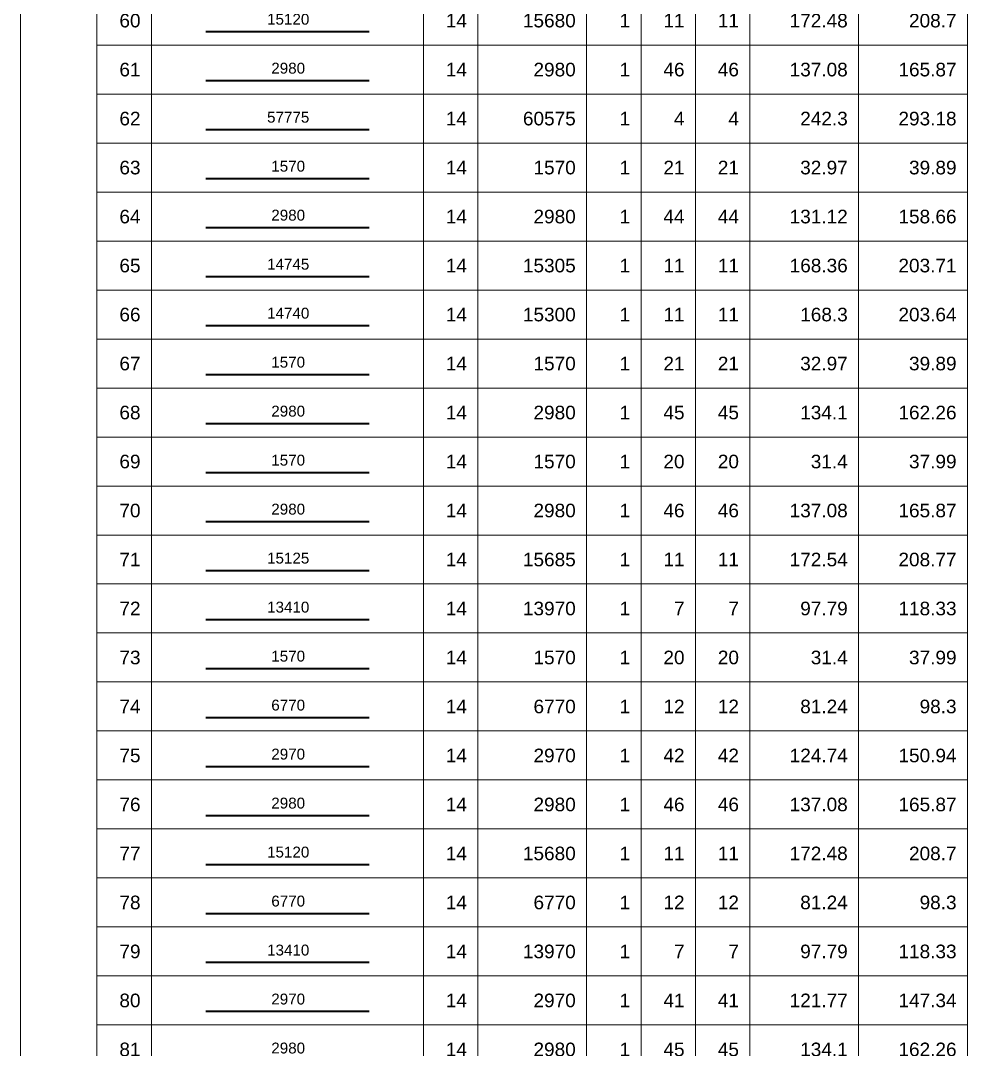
# Model space of a CAD drawing. Header units: millimetres. Extents: x -179076 to 505271, y -35502 to 114955.
# Drawn here: x -34433 to -17028, y 39648 to 58548 of the extents above; entities that cross this region are included whole.
import ezdxf
from ezdxf.enums import TextEntityAlignment as Align

# ---------------------------------------------------------------- set-up
doc = ezdxf.new("R2010")
doc.units = ezdxf.units.MM
for name, color, linetype, lineweight in [('NDC_S_REBAR', 4, 'Continuous', 35), ('NDC_S_VN TEXT', 7, 'Continuous', 20), ('NDC_Table', 3, 'Continuous', 20)]:
    doc.layers.add(name, color=color, linetype=linetype, lineweight=lineweight)
doc.styles.add('ARIAL', font='arial.ttf', dxfattribs={"width": 0.8})

# ---------------------------------------------------------------- blocks, each defined once
blk = doc.blocks.new('dang01')
at = {"layer": 'NDC_S_REBAR'}
blk.add_line((3405, -650), (6405, -650), dxfattribs=at)
at = {"layer": 'NDC_Table'}
for p, q in [((0, 0), (0, -900)), ((1405, 0), (1405, -900)), ((2405, 0), (2405, -900)), ((7405, 0), (7405, -900)), ((8405, 0), (8405, -900)), ((10405, 0), (10405, -900)), ((11405, 0), (11405, -900)), ((12405, 0), (12405, -900)), ((13405, 0), (13405, -900)), ((15405, 0), (15405, -900)), ((17405, 0), (17405, -900)), ((1405, -900), (17405, -900))]:
    blk.add_line(p, q, dxfattribs=at)
at = {"layer": 'NDC_S_VN TEXT', "style": 'ARIAL'}
for p in [(2205, -450), (8205, -450), (10205, -450), (11205, -450), (12205, -450), (13205, -450), (15205, -450), (17205, -450)]:
    blk.add_attdef('D03', text='', height=250, dxfattribs=at).set_placement(p, align=Align.MIDDLE_RIGHT)
blk.add_attdef('00000000', text='', height=200, dxfattribs=at).set_placement((4920, -425), align=Align.MIDDLE_CENTER)

msp = doc.modelspace()

# ---------------------------------------------------------------- block references
at = {"layer": 'NDC_Table'}
ref = msp.add_blockref('dang01', (-34433.5, 58997.7), dxfattribs=at)
ref.add_attrib('D03', '60', dxfattribs={"layer": 'NDC_S_VN TEXT', "height": 250, "style": 'ARIAL'}).set_placement((-32228.2, 58547.7), align=Align.MIDDLE_RIGHT)
ref.add_attrib('00000000', '15120', dxfattribs={"layer": 'NDC_S_VN TEXT', "height": 200, "style": 'ARIAL'}).set_placement((-29513.9, 58573), align=Align.MIDDLE_CENTER)
ref.add_attrib('D03', '14', dxfattribs={"layer": 'NDC_S_VN TEXT', "height": 250, "style": 'ARIAL'}).set_placement((-26228.2, 58547.7), align=Align.MIDDLE_RIGHT)
ref.add_attrib('D03', '15680', dxfattribs={"layer": 'NDC_S_VN TEXT', "height": 250, "style": 'ARIAL'}).set_placement((-24228.2, 58547.7), align=Align.MIDDLE_RIGHT)
ref.add_attrib('D03', '1', dxfattribs={"layer": 'NDC_S_VN TEXT', "height": 250, "style": 'ARIAL'}).set_placement((-23228.2, 58547.7), align=Align.MIDDLE_RIGHT)
ref.add_attrib('D03', '11', dxfattribs={"layer": 'NDC_S_VN TEXT', "height": 250, "style": 'ARIAL'}).set_placement((-22228.2, 58547.7), align=Align.MIDDLE_RIGHT)
ref.add_attrib('D03', '11', dxfattribs={"layer": 'NDC_S_VN TEXT', "height": 250, "style": 'ARIAL'}).set_placement((-21228.2, 58548.1), align=Align.MIDDLE_RIGHT)
ref.add_attrib('D03', '172.48', dxfattribs={"layer": 'NDC_S_VN TEXT', "height": 250, "style": 'ARIAL'}).set_placement((-19228.2, 58547.7), align=Align.MIDDLE_RIGHT)
ref.add_attrib('D03', '208.7', dxfattribs={"layer": 'NDC_S_VN TEXT', "height": 250, "style": 'ARIAL'}).set_placement((-17228.2, 58547.7), align=Align.MIDDLE_RIGHT)
ref = msp.add_blockref('dang01', (-34433.5, 58097.7), dxfattribs=at)
ref.add_attrib('D03', '61', dxfattribs={"layer": 'NDC_S_VN TEXT', "height": 250, "style": 'ARIAL'}).set_placement((-32228.2, 57647.7), align=Align.MIDDLE_RIGHT)
ref.add_attrib('00000000', '2980', dxfattribs={"layer": 'NDC_S_VN TEXT', "height": 200, "style": 'ARIAL'}).set_placement((-29513.9, 57673), align=Align.MIDDLE_CENTER)
ref.add_attrib('D03', '14', dxfattribs={"layer": 'NDC_S_VN TEXT', "height": 250, "style": 'ARIAL'}).set_placement((-26228.2, 57647.7), align=Align.MIDDLE_RIGHT)
ref.add_attrib('D03', '2980', dxfattribs={"layer": 'NDC_S_VN TEXT', "height": 250, "style": 'ARIAL'}).set_placement((-24228.2, 57647.7), align=Align.MIDDLE_RIGHT)
ref.add_attrib('D03', '1', dxfattribs={"layer": 'NDC_S_VN TEXT', "height": 250, "style": 'ARIAL'}).set_placement((-23228.2, 57647.7), align=Align.MIDDLE_RIGHT)
ref.add_attrib('D03', '46', dxfattribs={"layer": 'NDC_S_VN TEXT', "height": 250, "style": 'ARIAL'}).set_placement((-22228.2, 57647.7), align=Align.MIDDLE_RIGHT)
ref.add_attrib('D03', '46', dxfattribs={"layer": 'NDC_S_VN TEXT', "height": 250, "style": 'ARIAL'}).set_placement((-21228.2, 57648.1), align=Align.MIDDLE_RIGHT)
ref.add_attrib('D03', '137.08', dxfattribs={"layer": 'NDC_S_VN TEXT', "height": 250, "style": 'ARIAL'}).set_placement((-19228.2, 57647.7), align=Align.MIDDLE_RIGHT)
ref.add_attrib('D03', '165.87', dxfattribs={"layer": 'NDC_S_VN TEXT', "height": 250, "style": 'ARIAL'}).set_placement((-17228.2, 57647.7), align=Align.MIDDLE_RIGHT)
ref = msp.add_blockref('dang01', (-34433.5, 57197.7), dxfattribs=at)
ref.add_attrib('D03', '62', dxfattribs={"layer": 'NDC_S_VN TEXT', "height": 250, "style": 'ARIAL'}).set_placement((-32228.2, 56747.7), align=Align.MIDDLE_RIGHT)
ref.add_attrib('00000000', '57775', dxfattribs={"layer": 'NDC_S_VN TEXT', "height": 200, "style": 'ARIAL'}).set_placement((-29513.9, 56773), align=Align.MIDDLE_CENTER)
ref.add_attrib('D03', '14', dxfattribs={"layer": 'NDC_S_VN TEXT', "height": 250, "style": 'ARIAL'}).set_placement((-26228.2, 56747.7), align=Align.MIDDLE_RIGHT)
ref.add_attrib('D03', '60575', dxfattribs={"layer": 'NDC_S_VN TEXT', "height": 250, "style": 'ARIAL'}).set_placement((-24228.2, 56747.7), align=Align.MIDDLE_RIGHT)
ref.add_attrib('D03', '1', dxfattribs={"layer": 'NDC_S_VN TEXT', "height": 250, "style": 'ARIAL'}).set_placement((-23228.2, 56747.7), align=Align.MIDDLE_RIGHT)
ref.add_attrib('D03', '4', dxfattribs={"layer": 'NDC_S_VN TEXT', "height": 250, "style": 'ARIAL'}).set_placement((-22228.2, 56747.7), align=Align.MIDDLE_RIGHT)
ref.add_attrib('D03', '4', dxfattribs={"layer": 'NDC_S_VN TEXT', "height": 250, "style": 'ARIAL'}).set_placement((-21228.2, 56748.1), align=Align.MIDDLE_RIGHT)
ref.add_attrib('D03', '242.3', dxfattribs={"layer": 'NDC_S_VN TEXT', "height": 250, "style": 'ARIAL'}).set_placement((-19228.2, 56747.7), align=Align.MIDDLE_RIGHT)
ref.add_attrib('D03', '293.18', dxfattribs={"layer": 'NDC_S_VN TEXT', "height": 250, "style": 'ARIAL'}).set_placement((-17228.2, 56747.7), align=Align.MIDDLE_RIGHT)
ref = msp.add_blockref('dang01', (-34433.5, 56297.7), dxfattribs=at)
ref.add_attrib('D03', '63', dxfattribs={"layer": 'NDC_S_VN TEXT', "height": 250, "style": 'ARIAL'}).set_placement((-32228.2, 55847.7), align=Align.MIDDLE_RIGHT)
ref.add_attrib('00000000', '1570', dxfattribs={"layer": 'NDC_S_VN TEXT', "height": 200, "style": 'ARIAL'}).set_placement((-29513.9, 55873), align=Align.MIDDLE_CENTER)
ref.add_attrib('D03', '14', dxfattribs={"layer": 'NDC_S_VN TEXT', "height": 250, "style": 'ARIAL'}).set_placement((-26228.2, 55847.7), align=Align.MIDDLE_RIGHT)
ref.add_attrib('D03', '1570', dxfattribs={"layer": 'NDC_S_VN TEXT', "height": 250, "style": 'ARIAL'}).set_placement((-24228.2, 55847.7), align=Align.MIDDLE_RIGHT)
ref.add_attrib('D03', '1', dxfattribs={"layer": 'NDC_S_VN TEXT', "height": 250, "style": 'ARIAL'}).set_placement((-23228.2, 55847.7), align=Align.MIDDLE_RIGHT)
ref.add_attrib('D03', '21', dxfattribs={"layer": 'NDC_S_VN TEXT', "height": 250, "style": 'ARIAL'}).set_placement((-22228.2, 55847.7), align=Align.MIDDLE_RIGHT)
ref.add_attrib('D03', '21', dxfattribs={"layer": 'NDC_S_VN TEXT', "height": 250, "style": 'ARIAL'}).set_placement((-21228.2, 55848.1), align=Align.MIDDLE_RIGHT)
ref.add_attrib('D03', '32.97', dxfattribs={"layer": 'NDC_S_VN TEXT', "height": 250, "style": 'ARIAL'}).set_placement((-19228.2, 55847.7), align=Align.MIDDLE_RIGHT)
ref.add_attrib('D03', '39.89', dxfattribs={"layer": 'NDC_S_VN TEXT', "height": 250, "style": 'ARIAL'}).set_placement((-17228.2, 55847.7), align=Align.MIDDLE_RIGHT)
ref = msp.add_blockref('dang01', (-34433.5, 55397.7), dxfattribs=at)
ref.add_attrib('D03', '64', dxfattribs={"layer": 'NDC_S_VN TEXT', "height": 250, "style": 'ARIAL'}).set_placement((-32228.2, 54947.7), align=Align.MIDDLE_RIGHT)
ref.add_attrib('00000000', '2980', dxfattribs={"layer": 'NDC_S_VN TEXT', "height": 200, "style": 'ARIAL'}).set_placement((-29513.9, 54973), align=Align.MIDDLE_CENTER)
ref.add_attrib('D03', '14', dxfattribs={"layer": 'NDC_S_VN TEXT', "height": 250, "style": 'ARIAL'}).set_placement((-26228.2, 54947.7), align=Align.MIDDLE_RIGHT)
ref.add_attrib('D03', '2980', dxfattribs={"layer": 'NDC_S_VN TEXT', "height": 250, "style": 'ARIAL'}).set_placement((-24228.2, 54947.7), align=Align.MIDDLE_RIGHT)
ref.add_attrib('D03', '1', dxfattribs={"layer": 'NDC_S_VN TEXT', "height": 250, "style": 'ARIAL'}).set_placement((-23228.2, 54947.7), align=Align.MIDDLE_RIGHT)
ref.add_attrib('D03', '44', dxfattribs={"layer": 'NDC_S_VN TEXT', "height": 250, "style": 'ARIAL'}).set_placement((-22228.2, 54947.7), align=Align.MIDDLE_RIGHT)
ref.add_attrib('D03', '44', dxfattribs={"layer": 'NDC_S_VN TEXT', "height": 250, "style": 'ARIAL'}).set_placement((-21228.2, 54948.1), align=Align.MIDDLE_RIGHT)
ref.add_attrib('D03', '131.12', dxfattribs={"layer": 'NDC_S_VN TEXT', "height": 250, "style": 'ARIAL'}).set_placement((-19228.2, 54947.7), align=Align.MIDDLE_RIGHT)
ref.add_attrib('D03', '158.66', dxfattribs={"layer": 'NDC_S_VN TEXT', "height": 250, "style": 'ARIAL'}).set_placement((-17228.2, 54947.7), align=Align.MIDDLE_RIGHT)
ref = msp.add_blockref('dang01', (-34433.5, 54497.7), dxfattribs=at)
ref.add_attrib('D03', '65', dxfattribs={"layer": 'NDC_S_VN TEXT', "height": 250, "style": 'ARIAL'}).set_placement((-32228.2, 54047.7), align=Align.MIDDLE_RIGHT)
ref.add_attrib('00000000', '14745', dxfattribs={"layer": 'NDC_S_VN TEXT', "height": 200, "style": 'ARIAL'}).set_placement((-29513.9, 54073), align=Align.MIDDLE_CENTER)
ref.add_attrib('D03', '14', dxfattribs={"layer": 'NDC_S_VN TEXT', "height": 250, "style": 'ARIAL'}).set_placement((-26228.2, 54047.7), align=Align.MIDDLE_RIGHT)
ref.add_attrib('D03', '15305', dxfattribs={"layer": 'NDC_S_VN TEXT', "height": 250, "style": 'ARIAL'}).set_placement((-24228.2, 54047.7), align=Align.MIDDLE_RIGHT)
ref.add_attrib('D03', '1', dxfattribs={"layer": 'NDC_S_VN TEXT', "height": 250, "style": 'ARIAL'}).set_placement((-23228.2, 54047.7), align=Align.MIDDLE_RIGHT)
ref.add_attrib('D03', '11', dxfattribs={"layer": 'NDC_S_VN TEXT', "height": 250, "style": 'ARIAL'}).set_placement((-22228.2, 54047.7), align=Align.MIDDLE_RIGHT)
ref.add_attrib('D03', '11', dxfattribs={"layer": 'NDC_S_VN TEXT', "height": 250, "style": 'ARIAL'}).set_placement((-21228.2, 54048.1), align=Align.MIDDLE_RIGHT)
ref.add_attrib('D03', '168.36', dxfattribs={"layer": 'NDC_S_VN TEXT', "height": 250, "style": 'ARIAL'}).set_placement((-19228.2, 54047.7), align=Align.MIDDLE_RIGHT)
ref.add_attrib('D03', '203.71', dxfattribs={"layer": 'NDC_S_VN TEXT', "height": 250, "style": 'ARIAL'}).set_placement((-17228.2, 54047.7), align=Align.MIDDLE_RIGHT)
ref = msp.add_blockref('dang01', (-34433.5, 53597.7), dxfattribs=at)
ref.add_attrib('D03', '66', dxfattribs={"layer": 'NDC_S_VN TEXT', "height": 250, "style": 'ARIAL'}).set_placement((-32228.2, 53147.7), align=Align.MIDDLE_RIGHT)
ref.add_attrib('00000000', '14740', dxfattribs={"layer": 'NDC_S_VN TEXT', "height": 200, "style": 'ARIAL'}).set_placement((-29513.9, 53173), align=Align.MIDDLE_CENTER)
ref.add_attrib('D03', '14', dxfattribs={"layer": 'NDC_S_VN TEXT', "height": 250, "style": 'ARIAL'}).set_placement((-26228.2, 53147.7), align=Align.MIDDLE_RIGHT)
ref.add_attrib('D03', '15300', dxfattribs={"layer": 'NDC_S_VN TEXT', "height": 250, "style": 'ARIAL'}).set_placement((-24228.2, 53147.7), align=Align.MIDDLE_RIGHT)
ref.add_attrib('D03', '1', dxfattribs={"layer": 'NDC_S_VN TEXT', "height": 250, "style": 'ARIAL'}).set_placement((-23228.2, 53147.7), align=Align.MIDDLE_RIGHT)
ref.add_attrib('D03', '11', dxfattribs={"layer": 'NDC_S_VN TEXT', "height": 250, "style": 'ARIAL'}).set_placement((-22228.2, 53147.7), align=Align.MIDDLE_RIGHT)
ref.add_attrib('D03', '11', dxfattribs={"layer": 'NDC_S_VN TEXT', "height": 250, "style": 'ARIAL'}).set_placement((-21228.2, 53148.1), align=Align.MIDDLE_RIGHT)
ref.add_attrib('D03', '168.3', dxfattribs={"layer": 'NDC_S_VN TEXT', "height": 250, "style": 'ARIAL'}).set_placement((-19228.2, 53147.7), align=Align.MIDDLE_RIGHT)
ref.add_attrib('D03', '203.64', dxfattribs={"layer": 'NDC_S_VN TEXT', "height": 250, "style": 'ARIAL'}).set_placement((-17228.2, 53147.7), align=Align.MIDDLE_RIGHT)
ref = msp.add_blockref('dang01', (-34433.5, 52697.7), dxfattribs=at)
ref.add_attrib('D03', '67', dxfattribs={"layer": 'NDC_S_VN TEXT', "height": 250, "style": 'ARIAL'}).set_placement((-32228.2, 52247.7), align=Align.MIDDLE_RIGHT)
ref.add_attrib('00000000', '1570', dxfattribs={"layer": 'NDC_S_VN TEXT', "height": 200, "style": 'ARIAL'}).set_placement((-29513.9, 52273), align=Align.MIDDLE_CENTER)
ref.add_attrib('D03', '14', dxfattribs={"layer": 'NDC_S_VN TEXT', "height": 250, "style": 'ARIAL'}).set_placement((-26228.2, 52247.7), align=Align.MIDDLE_RIGHT)
ref.add_attrib('D03', '1570', dxfattribs={"layer": 'NDC_S_VN TEXT', "height": 250, "style": 'ARIAL'}).set_placement((-24228.2, 52247.7), align=Align.MIDDLE_RIGHT)
ref.add_attrib('D03', '1', dxfattribs={"layer": 'NDC_S_VN TEXT', "height": 250, "style": 'ARIAL'}).set_placement((-23228.2, 52247.7), align=Align.MIDDLE_RIGHT)
ref.add_attrib('D03', '21', dxfattribs={"layer": 'NDC_S_VN TEXT', "height": 250, "style": 'ARIAL'}).set_placement((-22228.2, 52247.7), align=Align.MIDDLE_RIGHT)
ref.add_attrib('D03', '21', dxfattribs={"layer": 'NDC_S_VN TEXT', "height": 250, "style": 'ARIAL'}).set_placement((-21228.2, 52248.1), align=Align.MIDDLE_RIGHT)
ref.add_attrib('D03', '32.97', dxfattribs={"layer": 'NDC_S_VN TEXT', "height": 250, "style": 'ARIAL'}).set_placement((-19228.2, 52247.7), align=Align.MIDDLE_RIGHT)
ref.add_attrib('D03', '39.89', dxfattribs={"layer": 'NDC_S_VN TEXT', "height": 250, "style": 'ARIAL'}).set_placement((-17228.2, 52247.7), align=Align.MIDDLE_RIGHT)
ref = msp.add_blockref('dang01', (-34433.5, 51797.7), dxfattribs=at)
ref.add_attrib('D03', '68', dxfattribs={"layer": 'NDC_S_VN TEXT', "height": 250, "style": 'ARIAL'}).set_placement((-32228.2, 51347.7), align=Align.MIDDLE_RIGHT)
ref.add_attrib('00000000', '2980', dxfattribs={"layer": 'NDC_S_VN TEXT', "height": 200, "style": 'ARIAL'}).set_placement((-29513.9, 51373), align=Align.MIDDLE_CENTER)
ref.add_attrib('D03', '14', dxfattribs={"layer": 'NDC_S_VN TEXT', "height": 250, "style": 'ARIAL'}).set_placement((-26228.2, 51347.7), align=Align.MIDDLE_RIGHT)
ref.add_attrib('D03', '2980', dxfattribs={"layer": 'NDC_S_VN TEXT', "height": 250, "style": 'ARIAL'}).set_placement((-24228.2, 51347.7), align=Align.MIDDLE_RIGHT)
ref.add_attrib('D03', '1', dxfattribs={"layer": 'NDC_S_VN TEXT', "height": 250, "style": 'ARIAL'}).set_placement((-23228.2, 51347.7), align=Align.MIDDLE_RIGHT)
ref.add_attrib('D03', '45', dxfattribs={"layer": 'NDC_S_VN TEXT', "height": 250, "style": 'ARIAL'}).set_placement((-22228.2, 51347.7), align=Align.MIDDLE_RIGHT)
ref.add_attrib('D03', '45', dxfattribs={"layer": 'NDC_S_VN TEXT', "height": 250, "style": 'ARIAL'}).set_placement((-21228.2, 51348.1), align=Align.MIDDLE_RIGHT)
ref.add_attrib('D03', '134.1', dxfattribs={"layer": 'NDC_S_VN TEXT', "height": 250, "style": 'ARIAL'}).set_placement((-19228.2, 51347.7), align=Align.MIDDLE_RIGHT)
ref.add_attrib('D03', '162.26', dxfattribs={"layer": 'NDC_S_VN TEXT', "height": 250, "style": 'ARIAL'}).set_placement((-17228.2, 51347.7), align=Align.MIDDLE_RIGHT)
ref = msp.add_blockref('dang01', (-34433.5, 50897.7), dxfattribs=at)
ref.add_attrib('D03', '69', dxfattribs={"layer": 'NDC_S_VN TEXT', "height": 250, "style": 'ARIAL'}).set_placement((-32228.2, 50447.7), align=Align.MIDDLE_RIGHT)
ref.add_attrib('00000000', '1570', dxfattribs={"layer": 'NDC_S_VN TEXT', "height": 200, "style": 'ARIAL'}).set_placement((-29513.9, 50473), align=Align.MIDDLE_CENTER)
ref.add_attrib('D03', '14', dxfattribs={"layer": 'NDC_S_VN TEXT', "height": 250, "style": 'ARIAL'}).set_placement((-26228.2, 50447.7), align=Align.MIDDLE_RIGHT)
ref.add_attrib('D03', '1570', dxfattribs={"layer": 'NDC_S_VN TEXT', "height": 250, "style": 'ARIAL'}).set_placement((-24228.2, 50447.7), align=Align.MIDDLE_RIGHT)
ref.add_attrib('D03', '1', dxfattribs={"layer": 'NDC_S_VN TEXT', "height": 250, "style": 'ARIAL'}).set_placement((-23228.2, 50447.7), align=Align.MIDDLE_RIGHT)
ref.add_attrib('D03', '20', dxfattribs={"layer": 'NDC_S_VN TEXT', "height": 250, "style": 'ARIAL'}).set_placement((-22228.2, 50447.7), align=Align.MIDDLE_RIGHT)
ref.add_attrib('D03', '20', dxfattribs={"layer": 'NDC_S_VN TEXT', "height": 250, "style": 'ARIAL'}).set_placement((-21228.2, 50448.1), align=Align.MIDDLE_RIGHT)
ref.add_attrib('D03', '31.4', dxfattribs={"layer": 'NDC_S_VN TEXT', "height": 250, "style": 'ARIAL'}).set_placement((-19228.2, 50447.7), align=Align.MIDDLE_RIGHT)
ref.add_attrib('D03', '37.99', dxfattribs={"layer": 'NDC_S_VN TEXT', "height": 250, "style": 'ARIAL'}).set_placement((-17228.2, 50447.7), align=Align.MIDDLE_RIGHT)
ref = msp.add_blockref('dang01', (-34433.5, 49997.7), dxfattribs=at)
ref.add_attrib('D03', '70', dxfattribs={"layer": 'NDC_S_VN TEXT', "height": 250, "style": 'ARIAL'}).set_placement((-32228.2, 49547.7), align=Align.MIDDLE_RIGHT)
ref.add_attrib('00000000', '2980', dxfattribs={"layer": 'NDC_S_VN TEXT', "height": 200, "style": 'ARIAL'}).set_placement((-29513.9, 49573), align=Align.MIDDLE_CENTER)
ref.add_attrib('D03', '14', dxfattribs={"layer": 'NDC_S_VN TEXT', "height": 250, "style": 'ARIAL'}).set_placement((-26228.2, 49547.7), align=Align.MIDDLE_RIGHT)
ref.add_attrib('D03', '2980', dxfattribs={"layer": 'NDC_S_VN TEXT', "height": 250, "style": 'ARIAL'}).set_placement((-24228.2, 49547.7), align=Align.MIDDLE_RIGHT)
ref.add_attrib('D03', '1', dxfattribs={"layer": 'NDC_S_VN TEXT', "height": 250, "style": 'ARIAL'}).set_placement((-23228.2, 49547.7), align=Align.MIDDLE_RIGHT)
ref.add_attrib('D03', '46', dxfattribs={"layer": 'NDC_S_VN TEXT', "height": 250, "style": 'ARIAL'}).set_placement((-22228.2, 49547.7), align=Align.MIDDLE_RIGHT)
ref.add_attrib('D03', '46', dxfattribs={"layer": 'NDC_S_VN TEXT', "height": 250, "style": 'ARIAL'}).set_placement((-21228.2, 49548.1), align=Align.MIDDLE_RIGHT)
ref.add_attrib('D03', '137.08', dxfattribs={"layer": 'NDC_S_VN TEXT', "height": 250, "style": 'ARIAL'}).set_placement((-19228.2, 49547.7), align=Align.MIDDLE_RIGHT)
ref.add_attrib('D03', '165.87', dxfattribs={"layer": 'NDC_S_VN TEXT', "height": 250, "style": 'ARIAL'}).set_placement((-17228.2, 49547.7), align=Align.MIDDLE_RIGHT)
ref = msp.add_blockref('dang01', (-34433.5, 49097.7), dxfattribs=at)
ref.add_attrib('D03', '71', dxfattribs={"layer": 'NDC_S_VN TEXT', "height": 250, "style": 'ARIAL'}).set_placement((-32228.2, 48647.7), align=Align.MIDDLE_RIGHT)
ref.add_attrib('00000000', '15125', dxfattribs={"layer": 'NDC_S_VN TEXT', "height": 200, "style": 'ARIAL'}).set_placement((-29513.9, 48673), align=Align.MIDDLE_CENTER)
ref.add_attrib('D03', '14', dxfattribs={"layer": 'NDC_S_VN TEXT', "height": 250, "style": 'ARIAL'}).set_placement((-26228.2, 48647.7), align=Align.MIDDLE_RIGHT)
ref.add_attrib('D03', '15685', dxfattribs={"layer": 'NDC_S_VN TEXT', "height": 250, "style": 'ARIAL'}).set_placement((-24228.2, 48647.7), align=Align.MIDDLE_RIGHT)
ref.add_attrib('D03', '1', dxfattribs={"layer": 'NDC_S_VN TEXT', "height": 250, "style": 'ARIAL'}).set_placement((-23228.2, 48647.7), align=Align.MIDDLE_RIGHT)
ref.add_attrib('D03', '11', dxfattribs={"layer": 'NDC_S_VN TEXT', "height": 250, "style": 'ARIAL'}).set_placement((-22228.2, 48647.7), align=Align.MIDDLE_RIGHT)
ref.add_attrib('D03', '11', dxfattribs={"layer": 'NDC_S_VN TEXT', "height": 250, "style": 'ARIAL'}).set_placement((-21228.2, 48648.1), align=Align.MIDDLE_RIGHT)
ref.add_attrib('D03', '172.54', dxfattribs={"layer": 'NDC_S_VN TEXT', "height": 250, "style": 'ARIAL'}).set_placement((-19228.2, 48647.7), align=Align.MIDDLE_RIGHT)
ref.add_attrib('D03', '208.77', dxfattribs={"layer": 'NDC_S_VN TEXT', "height": 250, "style": 'ARIAL'}).set_placement((-17228.2, 48647.7), align=Align.MIDDLE_RIGHT)
ref = msp.add_blockref('dang01', (-34433.5, 48197.7), dxfattribs=at)
ref.add_attrib('D03', '72', dxfattribs={"layer": 'NDC_S_VN TEXT', "height": 250, "style": 'ARIAL'}).set_placement((-32228.2, 47747.7), align=Align.MIDDLE_RIGHT)
ref.add_attrib('00000000', '13410', dxfattribs={"layer": 'NDC_S_VN TEXT', "height": 200, "style": 'ARIAL'}).set_placement((-29513.9, 47773), align=Align.MIDDLE_CENTER)
ref.add_attrib('D03', '14', dxfattribs={"layer": 'NDC_S_VN TEXT', "height": 250, "style": 'ARIAL'}).set_placement((-26228.2, 47747.7), align=Align.MIDDLE_RIGHT)
ref.add_attrib('D03', '13970', dxfattribs={"layer": 'NDC_S_VN TEXT', "height": 250, "style": 'ARIAL'}).set_placement((-24228.2, 47747.7), align=Align.MIDDLE_RIGHT)
ref.add_attrib('D03', '1', dxfattribs={"layer": 'NDC_S_VN TEXT', "height": 250, "style": 'ARIAL'}).set_placement((-23228.2, 47747.7), align=Align.MIDDLE_RIGHT)
ref.add_attrib('D03', '7', dxfattribs={"layer": 'NDC_S_VN TEXT', "height": 250, "style": 'ARIAL'}).set_placement((-22228.2, 47747.7), align=Align.MIDDLE_RIGHT)
ref.add_attrib('D03', '7', dxfattribs={"layer": 'NDC_S_VN TEXT', "height": 250, "style": 'ARIAL'}).set_placement((-21228.2, 47748.1), align=Align.MIDDLE_RIGHT)
ref.add_attrib('D03', '97.79', dxfattribs={"layer": 'NDC_S_VN TEXT', "height": 250, "style": 'ARIAL'}).set_placement((-19228.2, 47747.7), align=Align.MIDDLE_RIGHT)
ref.add_attrib('D03', '118.33', dxfattribs={"layer": 'NDC_S_VN TEXT', "height": 250, "style": 'ARIAL'}).set_placement((-17228.2, 47747.7), align=Align.MIDDLE_RIGHT)
ref = msp.add_blockref('dang01', (-34433.5, 47297.7), dxfattribs=at)
ref.add_attrib('D03', '73', dxfattribs={"layer": 'NDC_S_VN TEXT', "height": 250, "style": 'ARIAL'}).set_placement((-32228.2, 46847.7), align=Align.MIDDLE_RIGHT)
ref.add_attrib('00000000', '1570', dxfattribs={"layer": 'NDC_S_VN TEXT', "height": 200, "style": 'ARIAL'}).set_placement((-29513.9, 46873), align=Align.MIDDLE_CENTER)
ref.add_attrib('D03', '14', dxfattribs={"layer": 'NDC_S_VN TEXT', "height": 250, "style": 'ARIAL'}).set_placement((-26228.2, 46847.7), align=Align.MIDDLE_RIGHT)
ref.add_attrib('D03', '1570', dxfattribs={"layer": 'NDC_S_VN TEXT', "height": 250, "style": 'ARIAL'}).set_placement((-24228.2, 46847.7), align=Align.MIDDLE_RIGHT)
ref.add_attrib('D03', '1', dxfattribs={"layer": 'NDC_S_VN TEXT', "height": 250, "style": 'ARIAL'}).set_placement((-23228.2, 46847.7), align=Align.MIDDLE_RIGHT)
ref.add_attrib('D03', '20', dxfattribs={"layer": 'NDC_S_VN TEXT', "height": 250, "style": 'ARIAL'}).set_placement((-22228.2, 46847.7), align=Align.MIDDLE_RIGHT)
ref.add_attrib('D03', '20', dxfattribs={"layer": 'NDC_S_VN TEXT', "height": 250, "style": 'ARIAL'}).set_placement((-21228.2, 46848.1), align=Align.MIDDLE_RIGHT)
ref.add_attrib('D03', '31.4', dxfattribs={"layer": 'NDC_S_VN TEXT', "height": 250, "style": 'ARIAL'}).set_placement((-19228.2, 46847.7), align=Align.MIDDLE_RIGHT)
ref.add_attrib('D03', '37.99', dxfattribs={"layer": 'NDC_S_VN TEXT', "height": 250, "style": 'ARIAL'}).set_placement((-17228.2, 46847.7), align=Align.MIDDLE_RIGHT)
ref = msp.add_blockref('dang01', (-34433.5, 46397.7), dxfattribs=at)
ref.add_attrib('D03', '74', dxfattribs={"layer": 'NDC_S_VN TEXT', "height": 250, "style": 'ARIAL'}).set_placement((-32228.2, 45947.7), align=Align.MIDDLE_RIGHT)
ref.add_attrib('00000000', '6770', dxfattribs={"layer": 'NDC_S_VN TEXT', "height": 200, "style": 'ARIAL'}).set_placement((-29513.9, 45973), align=Align.MIDDLE_CENTER)
ref.add_attrib('D03', '14', dxfattribs={"layer": 'NDC_S_VN TEXT', "height": 250, "style": 'ARIAL'}).set_placement((-26228.2, 45947.7), align=Align.MIDDLE_RIGHT)
ref.add_attrib('D03', '6770', dxfattribs={"layer": 'NDC_S_VN TEXT', "height": 250, "style": 'ARIAL'}).set_placement((-24228.2, 45947.7), align=Align.MIDDLE_RIGHT)
ref.add_attrib('D03', '1', dxfattribs={"layer": 'NDC_S_VN TEXT', "height": 250, "style": 'ARIAL'}).set_placement((-23228.2, 45947.7), align=Align.MIDDLE_RIGHT)
ref.add_attrib('D03', '12', dxfattribs={"layer": 'NDC_S_VN TEXT', "height": 250, "style": 'ARIAL'}).set_placement((-22228.2, 45947.7), align=Align.MIDDLE_RIGHT)
ref.add_attrib('D03', '12', dxfattribs={"layer": 'NDC_S_VN TEXT', "height": 250, "style": 'ARIAL'}).set_placement((-21228.2, 45948.1), align=Align.MIDDLE_RIGHT)
ref.add_attrib('D03', '81.24', dxfattribs={"layer": 'NDC_S_VN TEXT', "height": 250, "style": 'ARIAL'}).set_placement((-19228.2, 45947.7), align=Align.MIDDLE_RIGHT)
ref.add_attrib('D03', '98.3', dxfattribs={"layer": 'NDC_S_VN TEXT', "height": 250, "style": 'ARIAL'}).set_placement((-17228.2, 45947.7), align=Align.MIDDLE_RIGHT)
ref = msp.add_blockref('dang01', (-34433.5, 45497.7), dxfattribs=at)
ref.add_attrib('D03', '75', dxfattribs={"layer": 'NDC_S_VN TEXT', "height": 250, "style": 'ARIAL'}).set_placement((-32228.2, 45047.7), align=Align.MIDDLE_RIGHT)
ref.add_attrib('00000000', '2970', dxfattribs={"layer": 'NDC_S_VN TEXT', "height": 200, "style": 'ARIAL'}).set_placement((-29513.9, 45073), align=Align.MIDDLE_CENTER)
ref.add_attrib('D03', '14', dxfattribs={"layer": 'NDC_S_VN TEXT', "height": 250, "style": 'ARIAL'}).set_placement((-26228.2, 45047.7), align=Align.MIDDLE_RIGHT)
ref.add_attrib('D03', '2970', dxfattribs={"layer": 'NDC_S_VN TEXT', "height": 250, "style": 'ARIAL'}).set_placement((-24228.2, 45047.7), align=Align.MIDDLE_RIGHT)
ref.add_attrib('D03', '1', dxfattribs={"layer": 'NDC_S_VN TEXT', "height": 250, "style": 'ARIAL'}).set_placement((-23228.2, 45047.7), align=Align.MIDDLE_RIGHT)
ref.add_attrib('D03', '42', dxfattribs={"layer": 'NDC_S_VN TEXT', "height": 250, "style": 'ARIAL'}).set_placement((-22228.2, 45047.7), align=Align.MIDDLE_RIGHT)
ref.add_attrib('D03', '42', dxfattribs={"layer": 'NDC_S_VN TEXT', "height": 250, "style": 'ARIAL'}).set_placement((-21228.2, 45048.1), align=Align.MIDDLE_RIGHT)
ref.add_attrib('D03', '124.74', dxfattribs={"layer": 'NDC_S_VN TEXT', "height": 250, "style": 'ARIAL'}).set_placement((-19228.2, 45047.7), align=Align.MIDDLE_RIGHT)
ref.add_attrib('D03', '150.94', dxfattribs={"layer": 'NDC_S_VN TEXT', "height": 250, "style": 'ARIAL'}).set_placement((-17228.2, 45047.7), align=Align.MIDDLE_RIGHT)
ref = msp.add_blockref('dang01', (-34433.5, 44597.7), dxfattribs=at)
ref.add_attrib('D03', '76', dxfattribs={"layer": 'NDC_S_VN TEXT', "height": 250, "style": 'ARIAL'}).set_placement((-32228.2, 44147.7), align=Align.MIDDLE_RIGHT)
ref.add_attrib('00000000', '2980', dxfattribs={"layer": 'NDC_S_VN TEXT', "height": 200, "style": 'ARIAL'}).set_placement((-29513.9, 44173), align=Align.MIDDLE_CENTER)
ref.add_attrib('D03', '14', dxfattribs={"layer": 'NDC_S_VN TEXT', "height": 250, "style": 'ARIAL'}).set_placement((-26228.2, 44147.7), align=Align.MIDDLE_RIGHT)
ref.add_attrib('D03', '2980', dxfattribs={"layer": 'NDC_S_VN TEXT', "height": 250, "style": 'ARIAL'}).set_placement((-24228.2, 44147.7), align=Align.MIDDLE_RIGHT)
ref.add_attrib('D03', '1', dxfattribs={"layer": 'NDC_S_VN TEXT', "height": 250, "style": 'ARIAL'}).set_placement((-23228.2, 44147.7), align=Align.MIDDLE_RIGHT)
ref.add_attrib('D03', '46', dxfattribs={"layer": 'NDC_S_VN TEXT', "height": 250, "style": 'ARIAL'}).set_placement((-22228.2, 44147.7), align=Align.MIDDLE_RIGHT)
ref.add_attrib('D03', '46', dxfattribs={"layer": 'NDC_S_VN TEXT', "height": 250, "style": 'ARIAL'}).set_placement((-21228.2, 44148.1), align=Align.MIDDLE_RIGHT)
ref.add_attrib('D03', '137.08', dxfattribs={"layer": 'NDC_S_VN TEXT', "height": 250, "style": 'ARIAL'}).set_placement((-19228.2, 44147.7), align=Align.MIDDLE_RIGHT)
ref.add_attrib('D03', '165.87', dxfattribs={"layer": 'NDC_S_VN TEXT', "height": 250, "style": 'ARIAL'}).set_placement((-17228.2, 44147.7), align=Align.MIDDLE_RIGHT)
ref = msp.add_blockref('dang01', (-34433.5, 43697.7), dxfattribs=at)
ref.add_attrib('D03', '77', dxfattribs={"layer": 'NDC_S_VN TEXT', "height": 250, "style": 'ARIAL'}).set_placement((-32228.2, 43247.7), align=Align.MIDDLE_RIGHT)
ref.add_attrib('00000000', '15120', dxfattribs={"layer": 'NDC_S_VN TEXT', "height": 200, "style": 'ARIAL'}).set_placement((-29513.9, 43273), align=Align.MIDDLE_CENTER)
ref.add_attrib('D03', '14', dxfattribs={"layer": 'NDC_S_VN TEXT', "height": 250, "style": 'ARIAL'}).set_placement((-26228.2, 43247.7), align=Align.MIDDLE_RIGHT)
ref.add_attrib('D03', '15680', dxfattribs={"layer": 'NDC_S_VN TEXT', "height": 250, "style": 'ARIAL'}).set_placement((-24228.2, 43247.7), align=Align.MIDDLE_RIGHT)
ref.add_attrib('D03', '1', dxfattribs={"layer": 'NDC_S_VN TEXT', "height": 250, "style": 'ARIAL'}).set_placement((-23228.2, 43247.7), align=Align.MIDDLE_RIGHT)
ref.add_attrib('D03', '11', dxfattribs={"layer": 'NDC_S_VN TEXT', "height": 250, "style": 'ARIAL'}).set_placement((-22228.2, 43247.7), align=Align.MIDDLE_RIGHT)
ref.add_attrib('D03', '11', dxfattribs={"layer": 'NDC_S_VN TEXT', "height": 250, "style": 'ARIAL'}).set_placement((-21228.2, 43248.1), align=Align.MIDDLE_RIGHT)
ref.add_attrib('D03', '172.48', dxfattribs={"layer": 'NDC_S_VN TEXT', "height": 250, "style": 'ARIAL'}).set_placement((-19228.2, 43247.7), align=Align.MIDDLE_RIGHT)
ref.add_attrib('D03', '208.7', dxfattribs={"layer": 'NDC_S_VN TEXT', "height": 250, "style": 'ARIAL'}).set_placement((-17228.2, 43247.7), align=Align.MIDDLE_RIGHT)
ref = msp.add_blockref('dang01', (-34433.5, 42797.7), dxfattribs=at)
ref.add_attrib('D03', '78', dxfattribs={"layer": 'NDC_S_VN TEXT', "height": 250, "style": 'ARIAL'}).set_placement((-32228.2, 42347.7), align=Align.MIDDLE_RIGHT)
ref.add_attrib('00000000', '6770', dxfattribs={"layer": 'NDC_S_VN TEXT', "height": 200, "style": 'ARIAL'}).set_placement((-29513.9, 42373), align=Align.MIDDLE_CENTER)
ref.add_attrib('D03', '14', dxfattribs={"layer": 'NDC_S_VN TEXT', "height": 250, "style": 'ARIAL'}).set_placement((-26228.2, 42347.7), align=Align.MIDDLE_RIGHT)
ref.add_attrib('D03', '6770', dxfattribs={"layer": 'NDC_S_VN TEXT', "height": 250, "style": 'ARIAL'}).set_placement((-24228.2, 42347.7), align=Align.MIDDLE_RIGHT)
ref.add_attrib('D03', '1', dxfattribs={"layer": 'NDC_S_VN TEXT', "height": 250, "style": 'ARIAL'}).set_placement((-23228.2, 42347.7), align=Align.MIDDLE_RIGHT)
ref.add_attrib('D03', '12', dxfattribs={"layer": 'NDC_S_VN TEXT', "height": 250, "style": 'ARIAL'}).set_placement((-22228.2, 42347.7), align=Align.MIDDLE_RIGHT)
ref.add_attrib('D03', '12', dxfattribs={"layer": 'NDC_S_VN TEXT', "height": 250, "style": 'ARIAL'}).set_placement((-21228.2, 42348.1), align=Align.MIDDLE_RIGHT)
ref.add_attrib('D03', '81.24', dxfattribs={"layer": 'NDC_S_VN TEXT', "height": 250, "style": 'ARIAL'}).set_placement((-19228.2, 42347.7), align=Align.MIDDLE_RIGHT)
ref.add_attrib('D03', '98.3', dxfattribs={"layer": 'NDC_S_VN TEXT', "height": 250, "style": 'ARIAL'}).set_placement((-17228.2, 42347.7), align=Align.MIDDLE_RIGHT)
ref = msp.add_blockref('dang01', (-34433.5, 41897.7), dxfattribs=at)
ref.add_attrib('D03', '79', dxfattribs={"layer": 'NDC_S_VN TEXT', "height": 250, "style": 'ARIAL'}).set_placement((-32228.2, 41447.7), align=Align.MIDDLE_RIGHT)
ref.add_attrib('00000000', '13410', dxfattribs={"layer": 'NDC_S_VN TEXT', "height": 200, "style": 'ARIAL'}).set_placement((-29513.9, 41473), align=Align.MIDDLE_CENTER)
ref.add_attrib('D03', '14', dxfattribs={"layer": 'NDC_S_VN TEXT', "height": 250, "style": 'ARIAL'}).set_placement((-26228.2, 41447.7), align=Align.MIDDLE_RIGHT)
ref.add_attrib('D03', '13970', dxfattribs={"layer": 'NDC_S_VN TEXT', "height": 250, "style": 'ARIAL'}).set_placement((-24228.2, 41447.7), align=Align.MIDDLE_RIGHT)
ref.add_attrib('D03', '1', dxfattribs={"layer": 'NDC_S_VN TEXT', "height": 250, "style": 'ARIAL'}).set_placement((-23228.2, 41447.7), align=Align.MIDDLE_RIGHT)
ref.add_attrib('D03', '7', dxfattribs={"layer": 'NDC_S_VN TEXT', "height": 250, "style": 'ARIAL'}).set_placement((-22228.2, 41447.7), align=Align.MIDDLE_RIGHT)
ref.add_attrib('D03', '7', dxfattribs={"layer": 'NDC_S_VN TEXT', "height": 250, "style": 'ARIAL'}).set_placement((-21228.2, 41448.1), align=Align.MIDDLE_RIGHT)
ref.add_attrib('D03', '97.79', dxfattribs={"layer": 'NDC_S_VN TEXT', "height": 250, "style": 'ARIAL'}).set_placement((-19228.2, 41447.7), align=Align.MIDDLE_RIGHT)
ref.add_attrib('D03', '118.33', dxfattribs={"layer": 'NDC_S_VN TEXT', "height": 250, "style": 'ARIAL'}).set_placement((-17228.2, 41447.7), align=Align.MIDDLE_RIGHT)
ref = msp.add_blockref('dang01', (-34433.5, 40997.7), dxfattribs=at)
ref.add_attrib('D03', '80', dxfattribs={"layer": 'NDC_S_VN TEXT', "height": 250, "style": 'ARIAL'}).set_placement((-32228.2, 40547.7), align=Align.MIDDLE_RIGHT)
ref.add_attrib('00000000', '2970', dxfattribs={"layer": 'NDC_S_VN TEXT', "height": 200, "style": 'ARIAL'}).set_placement((-29513.9, 40573), align=Align.MIDDLE_CENTER)
ref.add_attrib('D03', '14', dxfattribs={"layer": 'NDC_S_VN TEXT', "height": 250, "style": 'ARIAL'}).set_placement((-26228.2, 40547.7), align=Align.MIDDLE_RIGHT)
ref.add_attrib('D03', '2970', dxfattribs={"layer": 'NDC_S_VN TEXT', "height": 250, "style": 'ARIAL'}).set_placement((-24228.2, 40547.7), align=Align.MIDDLE_RIGHT)
ref.add_attrib('D03', '1', dxfattribs={"layer": 'NDC_S_VN TEXT', "height": 250, "style": 'ARIAL'}).set_placement((-23228.2, 40547.7), align=Align.MIDDLE_RIGHT)
ref.add_attrib('D03', '41', dxfattribs={"layer": 'NDC_S_VN TEXT', "height": 250, "style": 'ARIAL'}).set_placement((-22228.2, 40547.7), align=Align.MIDDLE_RIGHT)
ref.add_attrib('D03', '41', dxfattribs={"layer": 'NDC_S_VN TEXT', "height": 250, "style": 'ARIAL'}).set_placement((-21228.2, 40548.1), align=Align.MIDDLE_RIGHT)
ref.add_attrib('D03', '121.77', dxfattribs={"layer": 'NDC_S_VN TEXT', "height": 250, "style": 'ARIAL'}).set_placement((-19228.2, 40547.7), align=Align.MIDDLE_RIGHT)
ref.add_attrib('D03', '147.34', dxfattribs={"layer": 'NDC_S_VN TEXT', "height": 250, "style": 'ARIAL'}).set_placement((-17228.2, 40547.7), align=Align.MIDDLE_RIGHT)
ref = msp.add_blockref('dang01', (-34433.5, 40097.7), dxfattribs=at)
ref.add_attrib('D03', '81', dxfattribs={"layer": 'NDC_S_VN TEXT', "height": 250, "style": 'ARIAL'}).set_placement((-32228.2, 39647.7), align=Align.MIDDLE_RIGHT)
ref.add_attrib('00000000', '2980', dxfattribs={"layer": 'NDC_S_VN TEXT', "height": 200, "style": 'ARIAL'}).set_placement((-29513.9, 39673), align=Align.MIDDLE_CENTER)
ref.add_attrib('D03', '14', dxfattribs={"layer": 'NDC_S_VN TEXT', "height": 250, "style": 'ARIAL'}).set_placement((-26228.2, 39647.7), align=Align.MIDDLE_RIGHT)
ref.add_attrib('D03', '2980', dxfattribs={"layer": 'NDC_S_VN TEXT', "height": 250, "style": 'ARIAL'}).set_placement((-24228.2, 39647.7), align=Align.MIDDLE_RIGHT)
ref.add_attrib('D03', '1', dxfattribs={"layer": 'NDC_S_VN TEXT', "height": 250, "style": 'ARIAL'}).set_placement((-23228.2, 39647.7), align=Align.MIDDLE_RIGHT)
ref.add_attrib('D03', '45', dxfattribs={"layer": 'NDC_S_VN TEXT', "height": 250, "style": 'ARIAL'}).set_placement((-22228.2, 39647.7), align=Align.MIDDLE_RIGHT)
ref.add_attrib('D03', '45', dxfattribs={"layer": 'NDC_S_VN TEXT', "height": 250, "style": 'ARIAL'}).set_placement((-21228.2, 39648.1), align=Align.MIDDLE_RIGHT)
ref.add_attrib('D03', '134.1', dxfattribs={"layer": 'NDC_S_VN TEXT', "height": 250, "style": 'ARIAL'}).set_placement((-19228.2, 39647.7), align=Align.MIDDLE_RIGHT)
ref.add_attrib('D03', '162.26', dxfattribs={"layer": 'NDC_S_VN TEXT', "height": 250, "style": 'ARIAL'}).set_placement((-17228.2, 39647.7), align=Align.MIDDLE_RIGHT)

doc.saveas('drawing.dxf')
